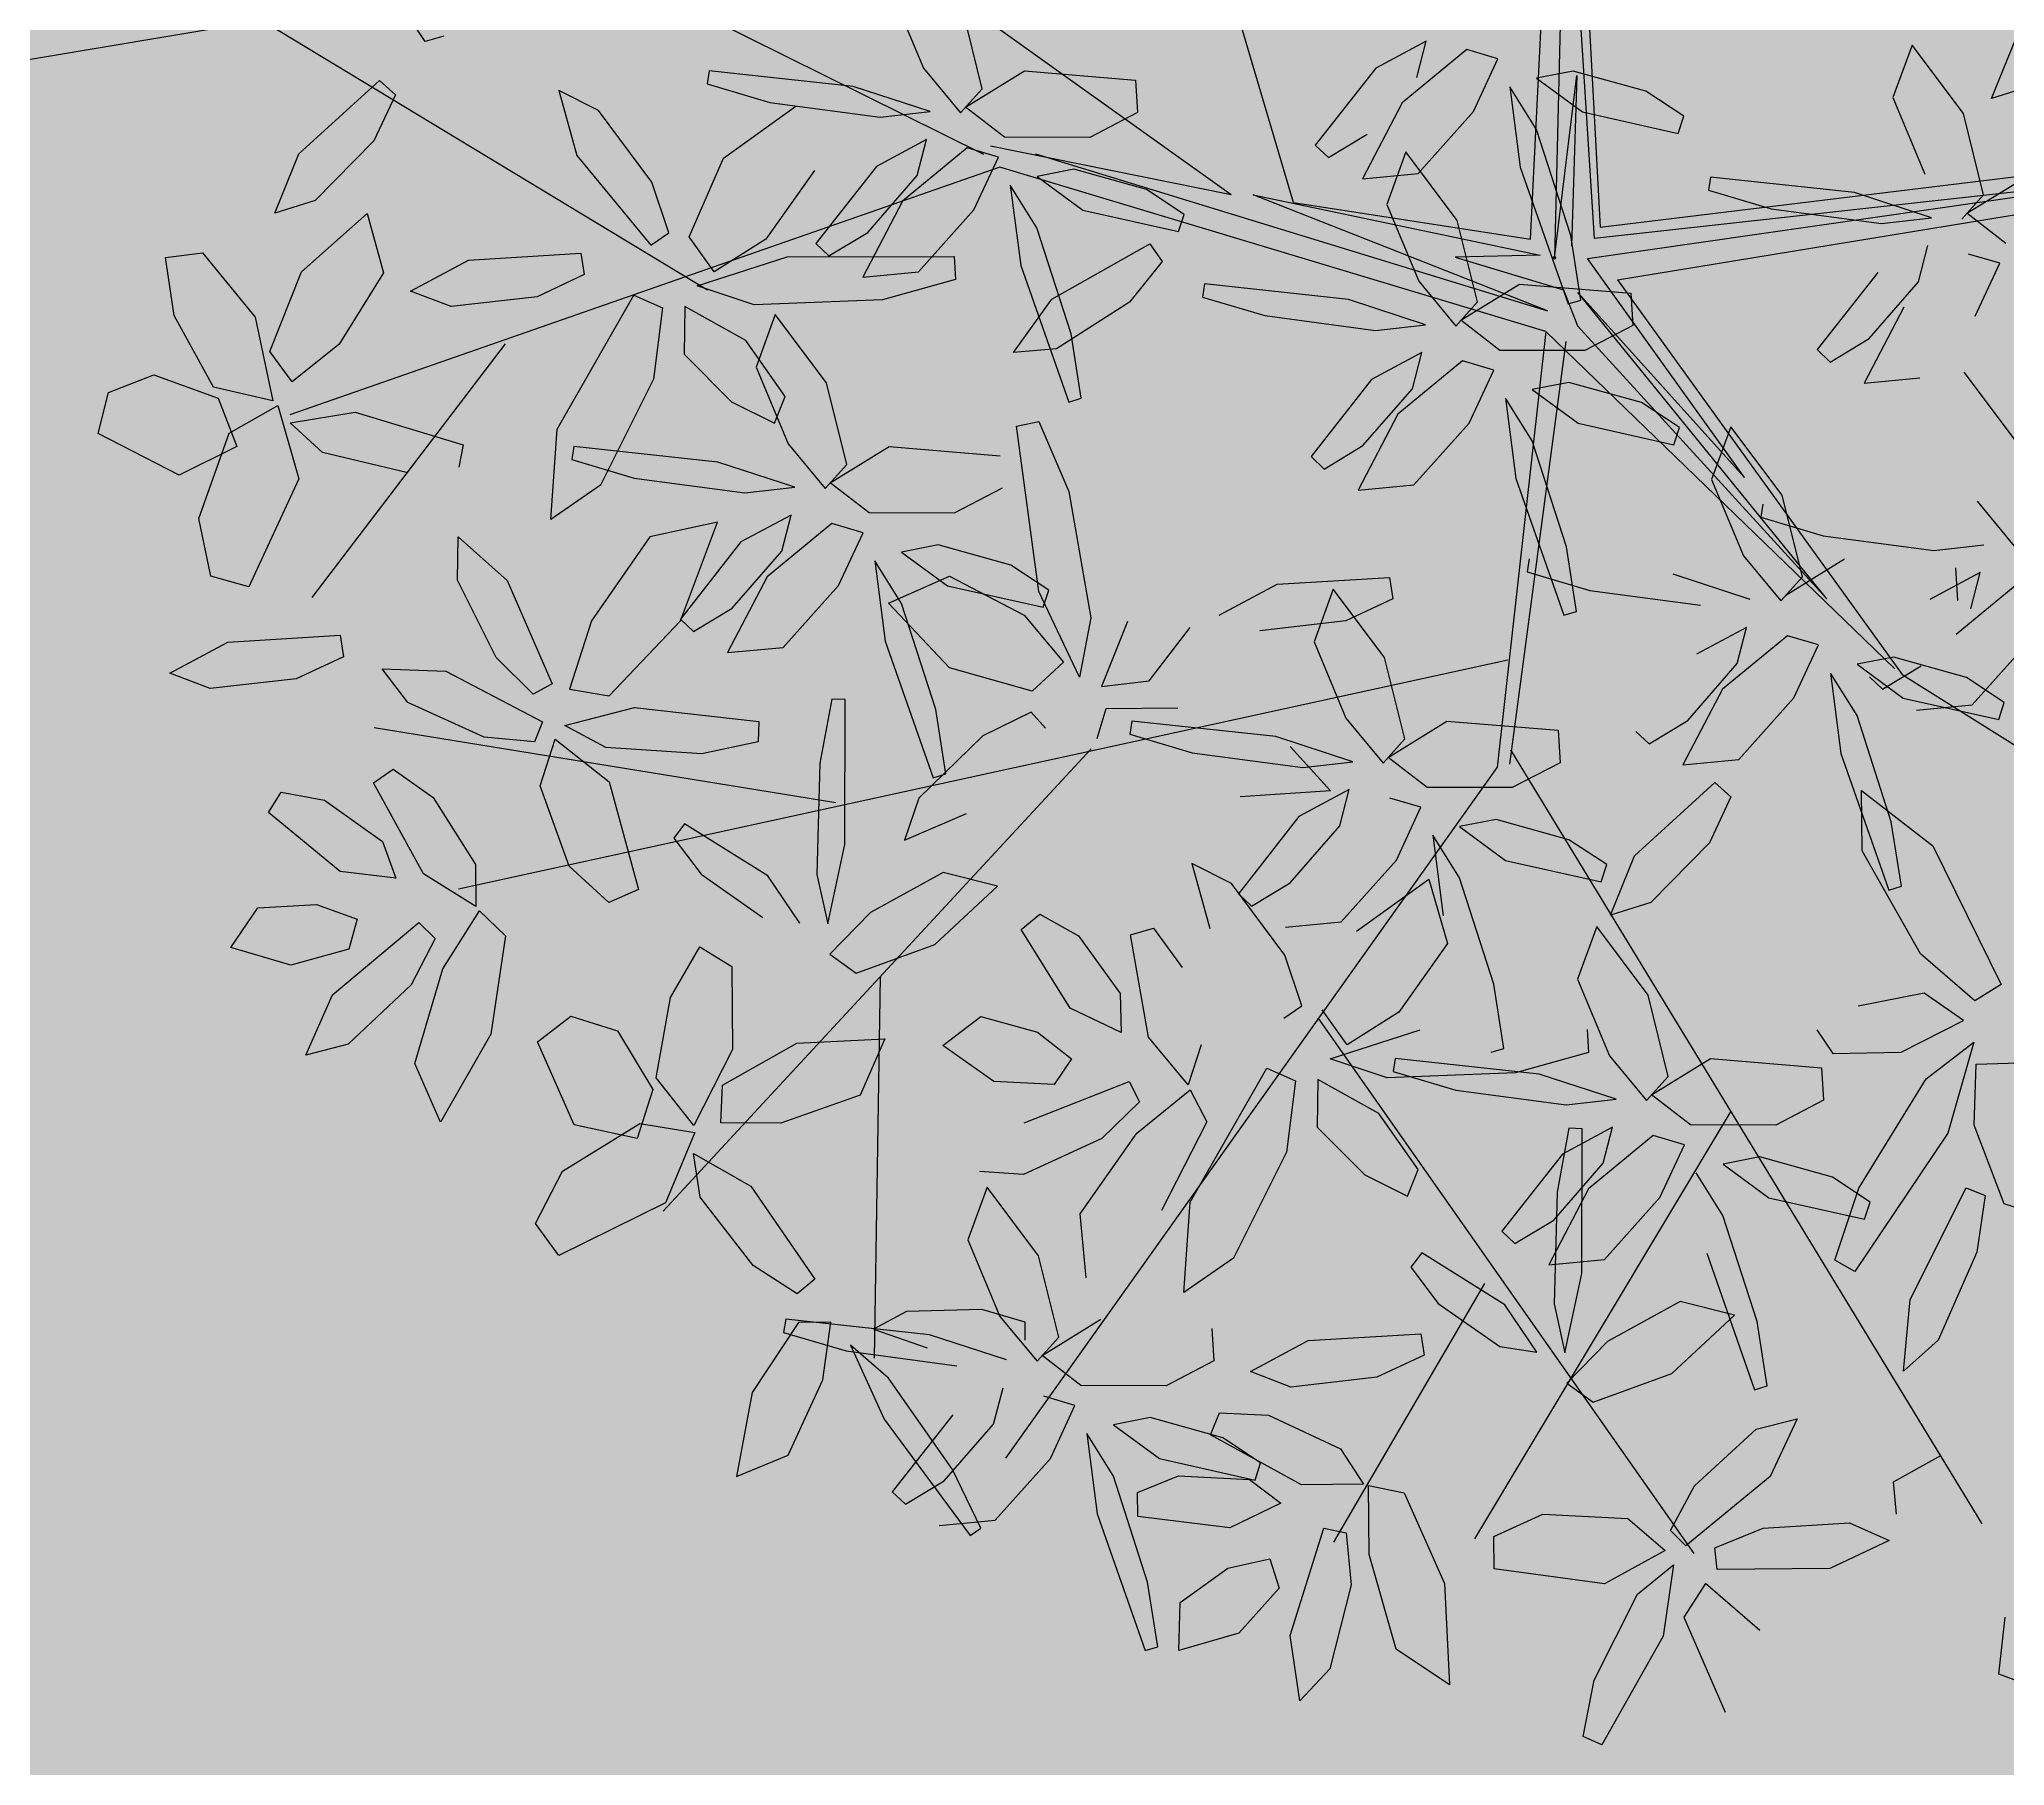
# Model space of a CAD drawing. Header units: inches. Extents: x 218980 to 233865, y 587194 to 599270.
# Drawn here: x 219208.68 to 219215.33, y 587593.42 to 587599.26 of the extents above; entities that cross this region are included whole.
import ezdxf

# ---------------------------------------------------------------- set-up
doc = ezdxf.new("R2010")
doc.units = ezdxf.units.IN
doc.header["$MEASUREMENT"] = 0
doc.linetypes.add('01', pattern=[0])
doc.layers.get('0').update_dxf_attribs({"lineweight": 0})
doc.layers.add('Minor Contour', color=250, linetype='Continuous', lineweight=0)
doc.layers.add('Proposed Urban Design', color=250, linetype='Continuous', lineweight=0)
doc.layers.add('Open Space Within Settlement Passive', color=7, linetype='01', lineweight=0, true_color=0xcbe279)
doc.styles.get("Standard").update_dxf_attribs({"font": 'arial.ttf'})

# ---------------------------------------------------------------- blocks, each defined once
blk = doc.blocks.new('tree2')
at = {"color": 44}
for p, q in [((325197.393, 3048392.9975), (325197.5069, 3048395.2976)), ((325197.5069, 3048395.2976), (325197.6286, 3048393.0376)), ((325196.5911, 3048393.1216), (325195.9579, 3048395.2607)), ((325193.6755, 3048395.0805), (325196.3806, 3048393.1483)), ((325197.5124, 3048394.5345), (325197.4738, 3048392.934)), ((325197.6089, 3048392.9998), (325197.5124, 3048394.5345)), ((325195.5435, 3048393.2831), (325193.4217, 3048394.3377)), ((325194.6093, 3048392.8247), (325193.1144, 3048393.7294)), ((325197.4738, 3048392.934), (325197.5497, 3048393.5508)), ((325197.5497, 3048393.5508), (325197.532, 3048392.9733)), ((325195.566, 3048393.3127), (325196.3806, 3048393.1483)), ((325195.7183, 3048393.2863), (325197.4506, 3048392.7547)), ((325197.6286, 3048393.0376), (325199.5519, 3048393.2718)), ((325195.5982, 3048393.241), (325193.1963, 3048392.4034)), ((325197.4447, 3048392.6847), (325195.5982, 3048393.241)), ((325197.5858, 3048392.9323), (325199.5429, 3048393.2131)), ((325199.5429, 3048393.2131), (325197.6089, 3048392.9998)), ((325196.4555, 3048393.147), (325197.4252, 3048392.9427)), ((325197.4506, 3048392.7547), (325196.4555, 3048393.147)), ((325197.6873, 3048392.8592), (325199.5967, 3048393.1727)), ((325196.5911, 3048393.1216), (325197.393, 3048392.9975)), ((325197.4252, 3048392.9427), (325197.1381, 3048392.9361)), ((325197.1381, 3048392.9361), (325197.5045, 3048392.8256)), ((325198.1165, 3048392.1907), (325197.5858, 3048392.9323)), ((325197.5045, 3048392.8256), (325197.5523, 3048392.7041)), ((325198.3955, 3048391.7812), (325197.5532, 3048392.8168)), ((325197.5532, 3048392.8168), (325198.1165, 3048392.1907)), ((325197.6873, 3048392.8592), (325198.6503, 3048391.525)), ((325197.4447, 3048392.6847), (325197.2803, 3048391.2113)), ((325197.4447, 3048392.6847), (325198.6256, 3048391.5438)), ((325197.5523, 3048392.7041), (325198.3955, 3048391.7812)), ((325193.9249, 3048392.643), (325193.2711, 3048391.7848)), ((325197.512, 3048392.6512), (325197.3225, 3048391.221)), ((325197.3163, 3048391.5736), (325193.7676, 3048390.7982)), ((325198.6503, 3048391.525), (325199.7052, 3048390.8618)), ((325195.0431, 3048391.0902), (325193.4813, 3048391.3439)), ((325195.9072, 3048391.2736), (325194.4594, 3048389.7096)), ((325197.2803, 3048391.2113), (325195.6173, 3048388.8744)), ((325197.3255, 3048391.2705), (325198.9193, 3048388.6524)), ((325195.1933, 3048390.5024), (325195.173, 3048389.2128)), ((325196.6734, 3048390.3632), (325197.9455, 3048388.5517)), ((325198.0709, 3048390.0475), (325197.2038, 3048388.6019)), ((325197.2375, 3048389.4655), (325196.7271, 3048388.5906))]:
    blk.add_line(p, q, dxfattribs=at)
at = {"color": 60}
for p, q in [((325195.2317, 3048393.8348), (325195.3398, 3048393.576)), ((325193.6544, 3048393.6654), (325193.5737, 3048393.7872)), ((325195.5387, 3048393.5058), (325195.4704, 3048393.7813)), ((325193.717, 3048393.6834), (325193.6544, 3048393.6654)), ((325194.6151, 3048393.5663), (325194.6083, 3048393.5221)), ((325195.102, 3048393.5139), (325194.6151, 3048393.5663)), ((325195.3398, 3048393.576), (325195.4655, 3048393.4241)), ((325195.4823, 3048393.4436), (325195.6813, 3048393.5662)), ((325195.6813, 3048393.5662), (325196.0569, 3048393.5352)), ((325193.2272, 3048393.2855), (325193.4994, 3048393.534)), ((325193.5538, 3048393.4851), (325193.4808, 3048393.3303)), ((325193.4994, 3048393.534), (325193.5538, 3048393.4851)), ((325194.1064, 3048393.4997), (325194.1678, 3048393.2798)), ((325194.2407, 3048393.4326), (325194.1064, 3048393.4997)), ((325194.6083, 3048393.5221), (325194.8199, 3048393.4593)), ((325195.3626, 3048393.4287), (325195.102, 3048393.5139)), ((325195.4655, 3048393.4241), (325195.5387, 3048393.5058)), ((325194.4206, 3048393.1903), (325194.2407, 3048393.4326)), ((325194.6634, 3048393.2717), (325194.9078, 3048393.4475)), ((325194.8199, 3048393.4593), (325195.1937, 3048393.4094)), ((325195.1937, 3048393.4094), (325195.3626, 3048393.4287)), ((325195.614, 3048393.3419), (325195.4823, 3048393.4436)), ((325195.9021, 3048393.3415), (325195.614, 3048393.3419)), ((325193.4808, 3048393.3303), (325193.2826, 3048393.1282)), ((325194.1678, 3048393.2798), (325194.418, 3048392.9769)), ((325194.5476, 3048393.005), (325194.6634, 3048393.2717)), ((325195.3503, 3048393.3344), (325195.1804, 3048393.2435)), ((325195.4881, 3048393.3058), (325195.2689, 3048393.1256)), ((325195.3187, 3048393.212), (325195.3503, 3048393.3344)), ((325195.5934, 3048393.2748), (325195.4881, 3048393.3058)), ((325195.5104, 3048393.096), (325195.5934, 3048393.2748)), ((325194.971, 3048393.2299), (325194.8067, 3048392.9975)), ((325195.1804, 3048393.2435), (325194.9756, 3048392.9824)), ((325195.1513, 3048393.0197), (325195.3187, 3048393.212)), ((325195.8481, 3048393.2336), (325195.7239, 3048393.2094)), ((325194.4784, 3048393.0181), (325194.4206, 3048393.1903)), ((325195.7236, 3048393.0359), (325195.6335, 3048393.18)), ((325195.2689, 3048393.1256), (325195.1347, 3048392.8692)), ((325195.3232, 3048392.8871), (325195.5104, 3048393.096)), ((325194.418, 3048392.9769), (325194.4784, 3048393.0181)), ((325194.6315, 3048392.887), (325194.5476, 3048393.005)), ((325195.02, 3048392.9405), (325195.1513, 3048393.0197)), ((325193.8009, 3048392.9265), (325194.1811, 3048392.9495)), ((325194.1811, 3048392.9495), (325194.1924, 3048392.8772)), ((325194.5739, 3048392.8396), (325194.8792, 3048392.9379)), ((325194.8067, 3048392.9975), (325194.6315, 3048392.887)), ((325194.8792, 3048392.9379), (325195.4433, 3048392.9381)), ((325194.9756, 3048392.9824), (325195.02, 3048392.9405)), ((325195.4433, 3048392.9381), (325195.4486, 3048392.861)), ((325193.6051, 3048392.8218), (325193.8009, 3048392.9265)), ((325194.1924, 3048392.8772), (325194.0327, 3048392.8024)), ((325195.1347, 3048392.8692), (325195.3232, 3048392.8871)), ((325194.1004, 3048392.3547), (325194.3603, 3048392.8078)), ((325194.3603, 3048392.8078), (325194.4568, 3048392.7646)), ((325194.7674, 3048392.7754), (325194.5739, 3048392.8396)), ((325195.4486, 3048392.861), (325195.2012, 3048392.792)), ((325194.0327, 3048392.8024), (325193.742, 3048392.7692)), ((325194.4568, 3048392.7646), (325194.427, 3048392.5236)), ((325194.5329, 3048392.77), (325194.5303, 3048392.608)), ((325194.7391, 3048392.6541), (325194.5329, 3048392.77)), ((325195.2012, 3048392.792), (325194.7674, 3048392.7754)), ((325194.8385, 3048392.7422), (325194.7735, 3048392.5644)), ((325195.0123, 3048392.5108), (325194.8385, 3048392.7422)), ((325194.5303, 3048392.608), (325194.691, 3048392.4468)), ((325194.8723, 3048392.4654), (325194.7391, 3048392.6541)), ((325194.7735, 3048392.5644), (325194.8817, 3048392.3055)), ((325194.427, 3048392.5236), (325194.2473, 3048392.165)), ((325194.691, 3048392.4468), (325194.8358, 3048392.3751)), ((325194.8358, 3048392.3751), (325194.8723, 3048392.4654)), ((325194.6439, 3048392.2434), (325194.157, 3048392.2958)), ((325194.9045, 3048392.1582), (325194.6439, 3048392.2434)), ((325194.7356, 3048392.139), (325194.9045, 3048392.1582)), ((325194.8922, 3048392.064), (325194.7223, 3048391.973))]:
    blk.add_line(p, q, dxfattribs=at)
at = {"color": 62}
for p, q in [((325198.9519, 3048393.4727), (325199.0332, 3048393.6725)), ((325197.0398, 3048393.6669), (325196.87, 3048393.5759)), ((325197.1777, 3048393.6383), (325196.9584, 3048393.4581)), ((325197.0082, 3048393.5444), (325197.0398, 3048393.6669)), ((325197.2829, 3048393.6073), (325197.1777, 3048393.6383)), ((325197.1999, 3048393.4285), (325197.2829, 3048393.6073)), ((325198.6835, 3048393.6538), (325198.6185, 3048393.4759)), ((325198.8572, 3048393.4223), (325198.6835, 3048393.6538)), ((325196.87, 3048393.5759), (325196.6652, 3048393.3149)), ((325197.5376, 3048393.566), (325197.4135, 3048393.5419)), ((325197.4135, 3048393.5419), (325197.5686, 3048393.4277)), ((325197.7832, 3048393.4976), (325197.5376, 3048393.566)), ((325196.0569, 3048393.5352), (325196.0638, 3048393.4256)), ((325197.3231, 3048393.5124), (325197.3583, 3048393.2405)), ((325197.4131, 3048393.3683), (325197.3231, 3048393.5124)), ((325197.9112, 3048393.4133), (325197.7832, 3048393.4976)), ((325198.6185, 3048393.4759), (325198.7266, 3048393.2171)), ((325199.0885, 3048393.5153), (325198.9519, 3048393.4727)), ((325196.0638, 3048393.4256), (325195.9021, 3048393.3415)), ((325196.9584, 3048393.4581), (325196.8242, 3048393.2017)), ((325197.0128, 3048393.2195), (325197.1999, 3048393.4285)), ((325197.5686, 3048393.4277), (325197.8924, 3048393.3551)), ((325197.8924, 3048393.3551), (325197.9112, 3048393.4133)), ((325198.9256, 3048393.1469), (325198.8572, 3048393.4223)), ((325196.7096, 3048393.2729), (325196.8408, 3048393.3521)), ((325197.529, 3048393.0094), (325197.4131, 3048393.3683)), ((325193.146, 3048393.0857), (325193.2272, 3048393.2855)), ((325196.6652, 3048393.3149), (325196.7096, 3048393.2729)), ((325196.9716, 3048393.2921), (325196.9066, 3048393.1142)), ((325197.1454, 3048393.0606), (325196.9716, 3048393.2921)), ((325195.7239, 3048393.2094), (325195.8791, 3048393.0952)), ((325196.0937, 3048393.1652), (325195.8481, 3048393.2336)), ((325196.8242, 3048393.2017), (325197.0128, 3048393.2195)), ((325197.3583, 3048393.2405), (325197.5204, 3048392.7785)), ((325198.0019, 3048393.2074), (325197.9952, 3048393.1632)), ((325198.4888, 3048393.155), (325198.0019, 3048393.2074)), ((325198.8691, 3048393.0847), (325199.0681, 3048393.2073)), ((325195.6335, 3048393.18), (325195.6687, 3048392.9081)), ((325196.2216, 3048393.0808), (325196.0937, 3048393.1652)), ((325197.9952, 3048393.1632), (325198.2067, 3048393.1003)), ((325198.7494, 3048393.0698), (325198.4888, 3048393.155)), ((325198.8523, 3048393.0652), (325198.9256, 3048393.1469)), ((325193.2826, 3048393.1282), (325193.146, 3048393.0857)), ((325193.2359, 3048392.8867), (325193.4579, 3048393.084)), ((325193.4579, 3048393.084), (325193.5134, 3048392.8835)), ((325195.8791, 3048393.0952), (325196.2029, 3048393.0227)), ((325196.2029, 3048393.0227), (325196.2216, 3048393.0808)), ((325196.9066, 3048393.1142), (325197.0148, 3048392.8553)), ((325198.2067, 3048393.1003), (325198.5806, 3048393.0505)), ((325199.0008, 3048392.9829), (325198.8691, 3048393.0847)), ((325195.8394, 3048392.6769), (325195.7236, 3048393.0359)), ((325197.2137, 3048392.7852), (325197.1454, 3048393.0606)), ((325197.5632, 3048392.7914), (325197.529, 3048393.0094)), ((325198.5806, 3048393.0505), (325198.7494, 3048393.0698)), ((325192.7757, 3048392.9347), (325192.9013, 3048392.9509)), ((325192.9013, 3048392.9509), (325193.0795, 3048392.7334)), ((325195.7736, 3048392.7938), (325196.1049, 3048392.9816)), ((325196.1049, 3048392.9816), (325196.1469, 3048392.9217)), ((325198.7055, 3048392.8531), (325198.7371, 3048392.9755)), ((325198.9802, 3048392.9159), (325198.875, 3048392.9469)), ((325192.8054, 3048392.739), (325192.7757, 3048392.9347)), ((325193.1294, 3048392.6178), (325193.2359, 3048392.8867)), ((325193.5134, 3048392.8835), (325193.3633, 3048392.6416)), ((325195.6687, 3048392.9081), (325195.8309, 3048392.446)), ((325196.1469, 3048392.9217), (325196.0363, 3048392.7842)), ((325198.8972, 3048392.7371), (325198.9802, 3048392.9159)), ((325193.742, 3048392.7692), (325193.6051, 3048392.8218)), ((325196.2901, 3048392.8456), (325196.2833, 3048392.8015)), ((325196.777, 3048392.7933), (325196.2901, 3048392.8456)), ((325197.0148, 3048392.8553), (325197.1405, 3048392.7035)), ((325197.1573, 3048392.723), (325197.3563, 3048392.8455)), ((325197.3563, 3048392.8455), (325197.7319, 3048392.8146)), ((325197.7319, 3048392.8146), (325197.7388, 3048392.705)), ((325192.9387, 3048392.4968), (325192.8054, 3048392.739)), ((325195.6438, 3048392.6136), (325195.7736, 3048392.7938)), ((325196.0363, 3048392.7842), (325195.7899, 3048392.6266)), ((325196.2833, 3048392.8015), (325196.4948, 3048392.7386)), ((325196.4948, 3048392.7386), (325196.8687, 3048392.6888)), ((325197.0376, 3048392.708), (325196.777, 3048392.7933)), ((325197.1405, 3048392.7035), (325197.2137, 3048392.7852)), ((325197.5204, 3048392.7785), (325197.5632, 3048392.7914)), ((325193.0795, 3048392.7334), (325193.1388, 3048392.4505)), ((325195.8737, 3048392.4589), (325195.8394, 3048392.6769)), ((325196.8687, 3048392.6888), (325197.0376, 3048392.708)), ((325197.289, 3048392.6212), (325197.1573, 3048392.723)), ((325197.7388, 3048392.705), (325197.5771, 3048392.6208)), ((325193.2044, 3048392.515), (325193.1294, 3048392.6178)), ((325193.3633, 3048392.6416), (325193.2044, 3048392.515)), ((325195.7899, 3048392.6266), (325195.6438, 3048392.6136)), ((325197.0253, 3048392.6138), (325196.8554, 3048392.5228)), ((325196.9936, 3048392.4913), (325197.0253, 3048392.6138)), ((325197.5771, 3048392.6208), (325197.289, 3048392.6212)), ((325192.5834, 3048392.4783), (325192.7366, 3048392.5385)), ((325192.7366, 3048392.5385), (325192.9547, 3048392.459)), ((325197.1631, 3048392.5852), (325196.9439, 3048392.4049)), ((325197.2684, 3048392.5542), (325197.1631, 3048392.5852)), ((325197.1854, 3048392.3754), (325197.2684, 3048392.5542)), ((325192.5486, 3048392.3402), (325192.5834, 3048392.4783)), ((325193.1388, 3048392.4505), (325192.9387, 3048392.4968)), ((325195.0806, 3048392.2353), (325195.0123, 3048392.5108)), ((325196.8554, 3048392.5228), (325196.6506, 3048392.2617)), ((325196.8263, 3048392.299), (325196.9936, 3048392.4913)), ((325197.523, 3048392.5129), (325197.3989, 3048392.4888)), ((325197.3989, 3048392.4888), (325197.5541, 3048392.3746)), ((325197.7686, 3048392.4445), (325197.523, 3048392.5129)), ((325192.9547, 3048392.459), (325193.0174, 3048392.2964)), ((325192.9917, 3048392.3415), (325193.1563, 3048392.4344)), ((325193.1563, 3048392.4344), (325193.2276, 3048392.187)), ((325193.1972, 3048392.3761), (325193.4177, 3048392.412)), ((325193.4177, 3048392.412), (325193.7826, 3048392.3021)), ((325195.8309, 3048392.446), (325195.8737, 3048392.4589)), ((325197.3085, 3048392.4593), (325197.3437, 3048392.1874)), ((325197.3985, 3048392.3152), (325197.3085, 3048392.4593)), ((325197.8966, 3048392.3601), (325197.7686, 3048392.4445)), ((325192.822, 3048392.1987), (325192.5486, 3048392.3402)), ((325192.8889, 3048392.052), (325192.9917, 3048392.3415)), ((325193.3072, 3048392.276), (325193.1972, 3048392.3761)), ((325194.0797, 3048392.0491), (325194.1004, 3048392.3547)), ((325195.6548, 3048392.3647), (325195.7305, 3048392.3801)), ((325195.7299, 3048391.8055), (325195.6548, 3048392.3647)), ((325195.7305, 3048392.3801), (325195.8317, 3048392.144)), ((325196.9439, 3048392.4049), (325196.8097, 3048392.1485)), ((325196.9982, 3048392.1664), (325197.1854, 3048392.3754)), ((325197.5541, 3048392.3746), (325197.8779, 3048392.302)), ((325197.8779, 3048392.302), (325197.8966, 3048392.3601)), ((325193.0174, 3048392.2964), (325192.822, 3048392.1987)), ((325193.5917, 3048392.2076), (325193.3072, 3048392.276)), ((325193.7826, 3048392.3021), (325193.7679, 3048392.2263)), ((325194.157, 3048392.2958), (325194.1502, 3048392.2517)), ((325194.8817, 3048392.3055), (325195.0074, 3048392.1536)), ((325195.0242, 3048392.1732), (325195.2232, 3048392.2957)), ((325195.2232, 3048392.2957), (325195.5988, 3048392.2648)), ((325196.695, 3048392.2198), (325196.8263, 3048392.299)), ((325197.5144, 3048391.9562), (325197.3985, 3048392.3152)), ((325194.1502, 3048392.2517), (325194.3617, 3048392.1888)), ((325195.0074, 3048392.1536), (325195.0806, 3048392.2353)), ((325196.6506, 3048392.2617), (325196.695, 3048392.2198)), ((325193.2276, 3048392.187), (325193.0584, 3048391.8214)), ((325194.2473, 3048392.165), (325194.0797, 3048392.0491)), ((325194.3617, 3048392.1888), (325194.7356, 3048392.139)), ((325195.1559, 3048392.0714), (325195.0242, 3048392.1732)), ((325195.6057, 3048392.1551), (325195.444, 3048392.071)), ((325195.8317, 3048392.144), (325195.9058, 3048391.7163)), ((325196.8097, 3048392.1485), (325196.9982, 3048392.1664)), ((325192.9289, 3048391.8569), (325192.8889, 3048392.052)), ((325194.6428, 3048392.0403), (325194.4143, 3048391.9905)), ((325194.5175, 3048391.7063), (325194.6428, 3048392.0403)), ((325195.03, 3048392.0354), (325194.8108, 3048391.8551)), ((325194.8605, 3048391.9415), (325194.8922, 3048392.064)), ((325195.1353, 3048392.0044), (325195.03, 3048392.0354)), ((325195.444, 3048392.071), (325195.1559, 3048392.0714)), ((325193.764, 3048391.8441), (325193.7665, 3048391.9907)), ((325193.7665, 3048391.9907), (325193.932, 3048391.8426)), ((325194.4143, 3048391.9905), (325194.2168, 3048391.7068)), ((325194.7223, 3048391.973), (325194.5175, 3048391.7119)), ((325194.6931, 3048391.7492), (325194.8605, 3048391.9415)), ((325195.0523, 3048391.8256), (325195.1353, 3048392.0044)), ((325195.3899, 3048391.9631), (325195.2658, 3048391.939)), ((325195.6355, 3048391.8947), (325195.3899, 3048391.9631)), ((325195.1754, 3048391.9095), (325195.2106, 3048391.6376)), ((325195.2654, 3048391.7654), (325195.1754, 3048391.9095)), ((325195.2658, 3048391.939), (325195.421, 3048391.8248)), ((325195.7635, 3048391.8103), (325195.6355, 3048391.8947)), ((325197.389, 3048391.916), (325197.3822, 3048391.8719)), ((325193.0584, 3048391.8214), (325192.9289, 3048391.8569)), ((325193.8947, 3048391.5823), (325193.764, 3048391.8441)), ((325193.932, 3048391.8426), (325194.0838, 3048391.4933)), ((325194.8108, 3048391.8551), (325194.6766, 3048391.5987)), ((325194.8651, 3048391.6166), (325195.0523, 3048391.8256)), ((325195.221, 3048391.7663), (325195.4283, 3048391.8578)), ((325195.421, 3048391.8248), (325195.7448, 3048391.7522)), ((325195.4283, 3048391.8578), (325195.6804, 3048391.7257)), ((325195.7448, 3048391.7522), (325195.7635, 3048391.8103)), ((325196.3404, 3048391.7256), (325196.5362, 3048391.8303)), ((325196.5362, 3048391.8303), (325196.9164, 3048391.8533)), ((325196.7258, 3048391.8136), (325196.6608, 3048391.6358)), ((325196.8995, 3048391.5822), (325196.7258, 3048391.8136)), ((325196.9164, 3048391.8533), (325196.9277, 3048391.781)), ((325194.5619, 3048391.67), (325194.6931, 3048391.7492)), ((325195.4277, 3048391.5474), (325195.221, 3048391.7663)), ((325195.3813, 3048391.4064), (325195.2654, 3048391.7654)), ((325196.9277, 3048391.781), (325196.768, 3048391.7062)), ((325194.2168, 3048391.7068), (325194.1424, 3048391.4754)), ((325194.2762, 3048391.453), (325194.5175, 3048391.7063)), ((325194.5175, 3048391.7119), (325194.5619, 3048391.67)), ((325196.768, 3048391.7062), (325196.4773, 3048391.673)), ((325192.7906, 3048391.5297), (325192.9864, 3048391.6344)), ((325192.9864, 3048391.6344), (325193.3666, 3048391.6574)), ((325193.3666, 3048391.6574), (325193.3779, 3048391.5851)), ((325194.6766, 3048391.5987), (325194.8651, 3048391.6166)), ((325195.2106, 3048391.6376), (325195.3728, 3048391.1756)), ((325196.6608, 3048391.6358), (325196.7689, 3048391.3769)), ((325193.3779, 3048391.5851), (325193.2182, 3048391.5103)), ((325193.5089, 3048391.5436), (325193.7244, 3048391.5357)), ((325193.5957, 3048391.4298), (325193.5089, 3048391.5436)), ((325194.0198, 3048391.4579), (325193.8947, 3048391.5823)), ((325195.7074, 3048391.4679), (325195.4277, 3048391.5474)), ((325196.9679, 3048391.3067), (325196.8995, 3048391.5822)), ((325192.9275, 3048391.4771), (325192.7906, 3048391.5297)), ((325193.2182, 3048391.5103), (325192.9275, 3048391.4771)), ((325194.0838, 3048391.4933), (325194.0198, 3048391.4579)), ((325194.1424, 3048391.4754), (325194.2762, 3048391.453)), ((325194.1268, 3048391.3518), (325194.3621, 3048391.4133)), ((325194.3621, 3048391.4133), (325194.7824, 3048391.3655)), ((325195.03, 3048391.4418), (325194.9897, 3048391.2248)), ((325195.0746, 3048391.4397), (325195.03, 3048391.4418)), ((325195.0738, 3048390.9501), (325195.0746, 3048391.4397)), ((325194.2658, 3048391.2783), (325194.1268, 3048391.3518)), ((325194.7824, 3048391.3655), (325194.7802, 3048391.2965)), ((325195.4156, 3048391.1884), (325195.3813, 3048391.4064)), ((325196.7689, 3048391.3769), (325196.8946, 3048391.225)), ((325196.9114, 3048391.2445), (325197.1104, 3048391.3671)), ((325194.5903, 3048391.2562), (325194.2658, 3048391.2783)), ((325194.7802, 3048391.2965), (325194.5903, 3048391.2562)), ((325195.5406, 3048391.3175), (325195.3243, 3048391.107)), ((325196.8946, 3048391.225), (325196.9679, 3048391.3067)), ((325194.9897, 3048391.2248), (325194.9796, 3048390.8478)), ((325195.3728, 3048391.1756), (325195.4156, 3048391.1884)), ((325193.1239, 3048391.0582), (325193.1672, 3048391.1271)), ((325193.1672, 3048391.1271), (325193.3143, 3048391.0993)), ((325195.3243, 3048391.107), (325195.2756, 3048390.965)), ((325194.8131, 3048390.8435), (325194.5319, 3048391.0197)), ((325195.0165, 3048390.6819), (325195.0738, 3048390.9501)), ((325194.9796, 3048390.8478), (325195.0165, 3048390.6819)), ((325192.9969, 3048390.6016), (325193.0882, 3048390.7356))]:
    blk.add_line(p, q, dxfattribs=at)
at = {"color": 64}
for p, q in [((325198.5673, 3048392.8845), (325198.3625, 3048392.6235)), ((325198.5381, 3048392.6608), (325198.7055, 3048392.8531)), ((325198.6557, 3048392.7667), (325198.5215, 3048392.5103)), ((325198.3625, 3048392.6235), (325198.4069, 3048392.5816)), ((325198.4069, 3048392.5816), (325198.5381, 3048392.6608)), ((325199.0339, 3048392.3161), (325198.8601, 3048392.5476)), ((325198.5215, 3048392.5103), (325198.71, 3048392.5281)), ((325198.0705, 3048392.3625), (325198.0055, 3048392.1846)), ((325198.2442, 3048392.131), (325198.0705, 3048392.3625)), ((325197.3437, 3048392.1874), (325197.5059, 3048391.7254)), ((325198.0055, 3048392.1846), (325198.1136, 3048391.9257)), ((325198.1786, 3048392.1011), (325198.1718, 3048392.057)), ((325198.3126, 3048391.8556), (325198.2442, 3048392.131)), ((325198.9033, 3048392.1108), (325199.029, 3048391.959)), ((325198.1718, 3048392.057), (325198.3833, 3048391.9941)), ((325197.5487, 3048391.7382), (325197.5144, 3048391.9562)), ((325198.3833, 3048391.9941), (325198.7572, 3048391.9443)), ((325198.7572, 3048391.9443), (325198.9261, 3048391.9635)), ((325198.1136, 3048391.9257), (325198.2393, 3048391.7739)), ((325198.2562, 3048391.7934), (325198.4551, 3048391.9159)), ((325198.8308, 3048391.885), (325198.8377, 3048391.7754)), ((325197.3822, 3048391.8719), (325197.5937, 3048391.809)), ((325197.5937, 3048391.809), (325197.9676, 3048391.7592)), ((325198.1364, 3048391.7784), (325197.8758, 3048391.8637)), ((325198.2393, 3048391.7739), (325198.3126, 3048391.8556)), ((325198.9138, 3048391.8693), (325198.7439, 3048391.7783)), ((325199.0516, 3048391.8407), (325198.8324, 3048391.6604)), ((325198.8822, 3048391.7468), (325198.9138, 3048391.8693)), ((325195.8678, 3048391.516), (325195.7299, 3048391.8055)), ((325195.6804, 3048391.7257), (325195.8132, 3048391.5668)), ((325195.9058, 3048391.7163), (325195.8678, 3048391.516)), ((325196.0297, 3048391.7044), (325195.9423, 3048391.4846)), ((325196.1032, 3048391.5035), (325196.2416, 3048391.6842)), ((325197.5059, 3048391.7254), (325197.5487, 3048391.7382)), ((325198.1241, 3048391.6842), (325197.9543, 3048391.5932)), ((325198.0925, 3048391.5617), (325198.1241, 3048391.6842)), ((325198.262, 3048391.6556), (325198.0427, 3048391.4754)), ((325198.3672, 3048391.6246), (325198.262, 3048391.6556)), ((325198.2842, 3048391.4458), (325198.3672, 3048391.6246)), ((325198.8867, 3048391.4219), (325199.0739, 3048391.6309)), ((325195.8132, 3048391.5668), (325195.7074, 3048391.4679)), ((325197.9251, 3048391.3694), (325198.0925, 3048391.5617)), ((325198.6219, 3048391.5833), (325198.4978, 3048391.5592)), ((325198.4978, 3048391.5592), (325198.653, 3048391.445)), ((325198.5835, 3048391.4753), (325198.7148, 3048391.5545)), ((325198.8675, 3048391.5149), (325198.6219, 3048391.5833)), ((325193.7244, 3048391.5357), (325194.0512, 3048391.3651)), ((325195.9423, 3048391.4846), (325196.1032, 3048391.5035)), ((325198.0427, 3048391.4754), (325197.9085, 3048391.219)), ((325198.4074, 3048391.5297), (325198.4426, 3048391.2578)), ((325198.4974, 3048391.3856), (325198.4074, 3048391.5297)), ((325198.5391, 3048391.5172), (325198.5835, 3048391.4753)), ((325198.9955, 3048391.4306), (325198.8675, 3048391.5149)), ((325193.8534, 3048391.3128), (325193.5957, 3048391.4298)), ((325195.9277, 3048391.3085), (325195.9577, 3048391.4099)), ((325195.9577, 3048391.4099), (325196.2005, 3048391.4123)), ((325198.0971, 3048391.2368), (325198.2842, 3048391.4458)), ((325198.653, 3048391.445), (325198.9767, 3048391.3724)), ((325198.6982, 3048391.404), (325198.8867, 3048391.4219)), ((325198.9767, 3048391.3724), (325198.9955, 3048391.4306)), ((325194.0512, 3048391.3651), (325194.0238, 3048391.2972)), ((325195.7035, 3048391.3977), (325195.5406, 3048391.3175)), ((325195.7524, 3048391.3432), (325195.7035, 3048391.3977)), ((325196.0442, 3048391.3672), (325196.0375, 3048391.323)), ((325196.5311, 3048391.3148), (325196.0442, 3048391.3672)), ((325197.1104, 3048391.3671), (325197.4861, 3048391.3361)), ((325197.7939, 3048391.2902), (325197.9251, 3048391.3694)), ((325194.0238, 3048391.2972), (325193.8534, 3048391.3128)), ((325194.043, 3048391.1478), (325194.0935, 3048391.3064)), ((325194.0935, 3048391.3064), (325194.2768, 3048391.1614)), ((325196.0375, 3048391.323), (325196.249, 3048391.2602)), ((325196.7917, 3048391.2296), (325196.5311, 3048391.3148)), ((325196.5798, 3048391.2818), (325196.7169, 3048391.1311)), ((325197.4861, 3048391.3361), (325197.4929, 3048391.2265)), ((325197.7495, 3048391.3322), (325197.7939, 3048391.2902)), ((325196.249, 3048391.2602), (325196.6229, 3048391.2103)), ((325196.6229, 3048391.2103), (325196.7917, 3048391.2296)), ((325197.0431, 3048391.1428), (325196.9114, 3048391.2445)), ((325197.4929, 3048391.2265), (325197.3312, 3048391.1424)), ((325197.9085, 3048391.219), (325198.0971, 3048391.2368)), ((325193.4799, 3048391.158), (325193.5464, 3048391.205)), ((325193.6482, 3048390.8501), (325193.4799, 3048391.158)), ((325193.5464, 3048391.205), (325193.6809, 3048391.1093)), ((325194.1413, 3048390.877), (325194.043, 3048391.1478)), ((325194.2768, 3048391.1614), (325194.3764, 3048390.7979)), ((325197.3312, 3048391.1424), (325197.0431, 3048391.1428)), ((325197.7445, 3048390.9111), (325198.0167, 3048391.1596)), ((325198.0167, 3048391.1596), (325198.0711, 3048391.1107)), ((325193.3143, 3048391.0993), (325193.5104, 3048390.9598)), ((325193.6809, 3048391.1093), (325193.8249, 3048390.8819)), ((325196.7169, 3048391.1311), (325196.4113, 3048391.1111)), ((325196.7794, 3048391.1353), (325196.6096, 3048391.0444)), ((325196.7478, 3048391.0129), (325196.7794, 3048391.1353)), ((325197.0225, 3048391.0758), (325196.9172, 3048391.1067)), ((325196.9395, 3048390.8969), (325197.0225, 3048391.0758)), ((325198.0711, 3048391.1107), (325197.9981, 3048390.9559)), ((325193.3663, 3048390.8582), (325193.1239, 3048391.0582)), ((325194.5319, 3048391.0197), (325194.4949, 3048390.9711)), ((325195.2756, 3048390.965), (325195.4855, 3048391.055)), ((325196.6096, 3048391.0444), (325196.4048, 3048390.7833)), ((325196.5804, 3048390.8206), (325196.7478, 3048391.0129)), ((325197.2772, 3048391.0345), (325197.153, 3048391.0103)), ((325197.153, 3048391.0103), (325197.3082, 3048390.8962)), ((325197.5228, 3048390.9661), (325197.2772, 3048391.0345)), ((325193.5104, 3048390.9598), (325193.5555, 3048390.8354)), ((325194.4949, 3048390.9711), (325194.5875, 3048390.849)), ((325197.0627, 3048390.9809), (325197.0978, 3048390.709)), ((325197.1527, 3048390.8368), (325197.0627, 3048390.9809)), ((325197.6507, 3048390.8817), (325197.5228, 3048390.9661)), ((325197.9981, 3048390.9559), (325197.7999, 3048390.7539)), ((325193.8249, 3048390.8819), (325193.8259, 3048390.7396)), ((325194.2758, 3048390.7539), (325194.1413, 3048390.877)), ((325196.2475, 3048390.8852), (325196.3089, 3048390.6653)), ((325196.3818, 3048390.8181), (325196.2475, 3048390.8852)), ((325196.7523, 3048390.688), (325196.9395, 3048390.8969)), ((325197.3082, 3048390.8962), (325197.632, 3048390.8236)), ((325197.632, 3048390.8236), (325197.6507, 3048390.8817)), ((325197.6633, 3048390.7113), (325197.7445, 3048390.9111)), ((325193.5555, 3048390.8354), (325193.3663, 3048390.8582)), ((325193.8259, 3048390.7396), (325193.6482, 3048390.8501)), ((325194.5875, 3048390.849), (325194.7964, 3048390.7028)), ((325194.9215, 3048390.6842), (325194.8131, 3048390.8435)), ((325195.4066, 3048390.8549), (325195.1606, 3048390.7201)), ((325195.5904, 3048390.809), (325195.4066, 3048390.8549)), ((325196.5617, 3048390.5758), (325196.3818, 3048390.8181)), ((325196.4492, 3048390.7414), (325196.5804, 3048390.8206)), ((325196.8045, 3048390.6572), (325197.0489, 3048390.833)), ((325197.0489, 3048390.833), (325197.1121, 3048390.6154)), ((325197.2686, 3048390.4778), (325197.1527, 3048390.8368)), ((325193.0882, 3048390.7356), (325193.287, 3048390.7469)), ((325193.287, 3048390.7469), (325193.424, 3048390.6971)), ((325194.3764, 3048390.7979), (325194.2758, 3048390.7539)), ((325195.3785, 3048390.6119), (325195.5904, 3048390.809)), ((325196.4048, 3048390.7833), (325196.4492, 3048390.7414)), ((325197.7999, 3048390.7539), (325197.6633, 3048390.7113)), ((325193.3412, 3048390.4413), (325193.6333, 3048390.6861)), ((325193.424, 3048390.6971), (325193.3962, 3048390.5963)), ((325193.6333, 3048390.6861), (325193.6886, 3048390.6322)), ((325193.7142, 3048390.5289), (325193.8384, 3048390.7258)), ((325193.8384, 3048390.7258), (325193.9262, 3048390.6412)), ((325195.1606, 3048390.7201), (325195.0228, 3048390.5791)), ((325195.6702, 3048390.6623), (325195.7332, 3048390.7139)), ((325195.7332, 3048390.7139), (325195.8637, 3048390.6408)), ((325196.5638, 3048390.6701), (325196.7523, 3048390.688)), ((325193.6886, 3048390.6322), (325193.6075, 3048390.4746)), ((325193.9262, 3048390.6412), (325193.8762, 3048390.3082)), ((325195.1118, 3048390.5149), (325195.3785, 3048390.6119)), ((325195.8365, 3048390.3957), (325195.6702, 3048390.6623)), ((325195.8637, 3048390.6408), (325196.0054, 3048390.4463)), ((325196.0395, 3048390.6439), (325196.1174, 3048390.6673)), ((325196.1013, 3048390.2985), (325196.0395, 3048390.6439)), ((325196.1174, 3048390.6673), (325196.2146, 3048390.5339)), ((325197.1121, 3048390.6154), (325196.9478, 3048390.383)), ((325197.6169, 3048390.6721), (325197.5519, 3048390.4943)), ((325197.7906, 3048390.4407), (325197.6169, 3048390.6721)), ((325193.1998, 3048390.542), (325192.9969, 3048390.6016)), ((325193.3962, 3048390.5963), (325193.1998, 3048390.542)), ((325194.4839, 3048390.4327), (325194.5834, 3048390.6039)), ((325194.5834, 3048390.6039), (325194.6915, 3048390.5377)), ((325195.0228, 3048390.5791), (325195.1118, 3048390.5149)), ((325196.6195, 3048390.4036), (325196.5617, 3048390.5758)), ((325193.619, 3048390.2094), (325193.7142, 3048390.5289)), ((325194.6915, 3048390.5377), (325194.6941, 3048390.2566)), ((325197.3028, 3048390.2598), (325197.2686, 3048390.4778)), ((325197.5519, 3048390.4943), (325197.66, 3048390.2354)), ((325193.2502, 3048390.2373), (325193.3412, 3048390.4413)), ((325193.6075, 3048390.4746), (325193.3942, 3048390.2744)), ((325194.4361, 3048390.1604), (325194.4839, 3048390.4327)), ((325196.0054, 3048390.4463), (325196.0087, 3048390.314)), ((325194.034, 3048390.2828), (325194.1476, 3048390.3687)), ((325194.1476, 3048390.3687), (325194.3047, 3048390.3196)), ((325195.4048, 3048390.2697), (325195.5339, 3048390.3677)), ((325195.5339, 3048390.3677), (325195.726, 3048390.3153)), ((325196.0087, 3048390.314), (325195.8365, 3048390.3957)), ((325196.5591, 3048390.3624), (325196.6195, 3048390.4036)), ((325196.7726, 3048390.2725), (325196.6887, 3048390.3905)), ((325196.9478, 3048390.383), (325196.7726, 3048390.2725)), ((325193.8762, 3048390.3082), (325193.7065, 3048390.0109)), ((325194.1583, 3048390.0012), (325194.034, 3048390.2828)), ((325194.3047, 3048390.3196), (325194.4249, 3048390.1209)), ((325194.6605, 3048390.1353), (325194.912, 3048390.2781)), ((325194.912, 3048390.2781), (325195.2086, 3048390.2928)), ((325195.2086, 3048390.2928), (325195.1262, 3048390.1017)), ((325195.726, 3048390.3153), (325195.8401, 3048390.2247)), ((325196.2347, 3048390.1373), (325196.1013, 3048390.2985)), ((325196.715, 3048390.2251), (325197.0203, 3048390.3234)), ((325197.5844, 3048390.3235), (325197.5897, 3048390.2465)), ((325193.3942, 3048390.2744), (325193.2502, 3048390.2373)), ((325194.6941, 3048390.2566), (325194.5629, 3048389.999)), ((325195.5782, 3048390.1487), (325195.4048, 3048390.2697)), ((325195.8401, 3048390.2247), (325195.7817, 3048390.1379)), ((325196.2789, 3048390.2726), (325196.2347, 3048390.1373)), ((325196.9085, 3048390.1609), (325196.715, 3048390.2251)), ((325196.9354, 3048390.2257), (325196.9286, 3048390.1816)), ((325197.4222, 3048390.1733), (325196.9354, 3048390.2257)), ((325197.26, 3048390.2469), (325197.3028, 3048390.2598)), ((325197.5897, 3048390.2465), (325197.3423, 3048390.1775)), ((325193.7065, 3048390.0109), (325193.619, 3048390.2094)), ((325194.5629, 3048389.999), (325194.4361, 3048390.1604)), ((325195.7817, 3048390.1379), (325195.5782, 3048390.1487)), ((325195.6804, 3048390.0084), (325196.0351, 3048390.1478)), ((325196.0351, 3048390.1478), (325196.0704, 3048390.0791)), ((325196.2415, 3048389.7402), (325196.5014, 3048390.1933)), ((325197.3423, 3048390.1775), (325196.9085, 3048390.1609)), ((325196.9286, 3048390.1816), (325197.1401, 3048390.1187)), ((325194.4249, 3048390.1209), (325194.3718, 3048389.9549)), ((325194.6545, 3048390.0082), (325194.6605, 3048390.1353)), ((325195.1262, 3048390.1017), (325194.8577, 3048390.0073)), ((325196.0704, 3048390.0791), (325195.9435, 3048389.9554)), ((325196.0619, 3048389.973), (325196.2422, 3048390.1203)), ((325196.2422, 3048390.1203), (325196.2986, 3048390.0121)), ((325197.1401, 3048390.1187), (325197.514, 3048390.0689)), ((325196.2986, 3048390.0121), (325196.1454, 3048389.7123)), ((325194.1186, 3048389.845), (325194.38, 3048390.0062)), ((325194.3718, 3048389.9549), (325194.1583, 3048390.0012)), ((325194.38, 3048390.0062), (325194.5666, 3048389.9755)), ((325194.5666, 3048389.9755), (325194.4671, 3048389.7379)), ((325194.8577, 3048390.0073), (325194.6545, 3048390.0082)), ((325195.9435, 3048389.9554), (325195.6777, 3048389.8332)), ((325195.8701, 3048389.7003), (325196.0619, 3048389.973)), ((325194.5619, 3048389.9044), (325194.7562, 3048389.7942)), ((325194.5849, 3048389.7575), (325194.5619, 3048389.9044)), ((325194.0275, 3048389.6679), (325194.1186, 3048389.845)), ((325195.6777, 3048389.8332), (325195.5293, 3048389.8437)), ((325195.5552, 3048389.7903), (325195.4902, 3048389.6124)), ((325195.7289, 3048389.5589), (325195.5552, 3048389.7903)), ((325194.4671, 3048389.7379), (325194.1061, 3048389.5591)), ((325194.1061, 3048389.5591), (325194.0275, 3048389.6679))]:
    blk.add_line(p, q, dxfattribs=at)
at = {"color": 66}
for p, q in [((325198.6133, 3048391.0267), (325198.4974, 3048391.3856)), ((325198.4426, 3048391.2578), (325198.6047, 3048390.7958)), ((325198.5122, 3048391.1326), (325198.7542, 3048390.945)), ((325198.5149, 3048390.9288), (325198.5122, 3048391.1326)), ((325198.6475, 3048390.8087), (325198.6133, 3048391.0267)), ((325198.7542, 3048390.945), (325198.9854, 3048390.4766)), ((325198.7123, 3048390.5797), (325198.5149, 3048390.9288)), ((325198.6047, 3048390.7958), (325198.6475, 3048390.8087)), ((325198.8957, 3048390.4205), (325198.7123, 3048390.5797)), ((325197.859, 3048390.1652), (325197.7906, 3048390.4407)), ((325198.7248, 3048390.4469), (325198.5013, 3048390.4034)), ((325198.8578, 3048390.3544), (325198.7248, 3048390.4469)), ((325198.9854, 3048390.4766), (325198.8957, 3048390.4205)), ((325198.6466, 3048390.2478), (325198.8578, 3048390.3544)), ((325198.361, 3048390.3232), (325198.4157, 3048390.2426)), ((325198.7314, 3048390.1567), (325198.8927, 3048390.2815)), ((325197.66, 3048390.2354), (325197.7857, 3048390.0835)), ((325197.8026, 3048390.103), (325198.0015, 3048390.2256)), ((325198.0015, 3048390.2256), (325198.3772, 3048390.1947)), ((325198.4157, 3048390.2426), (325198.6466, 3048390.2478)), ((325196.5014, 3048390.1933), (325196.5979, 3048390.1501)), ((325196.5979, 3048390.1501), (325196.568, 3048389.9091)), ((325196.674, 3048390.1555), (325196.6714, 3048389.9935)), ((325196.8802, 3048390.0396), (325196.674, 3048390.1555)), ((325197.6828, 3048390.0881), (325197.4222, 3048390.1733)), ((325197.7857, 3048390.0835), (325197.859, 3048390.1652)), ((325198.3772, 3048390.1947), (325198.3841, 3048390.085)), ((325198.5033, 3048389.7874), (325198.7314, 3048390.1567)), ((325197.514, 3048390.0689), (325197.6828, 3048390.0881)), ((325197.9342, 3048390.0013), (325197.8026, 3048390.103)), ((325198.3841, 3048390.085), (325198.2223, 3048390.0009)), ((325197.0133, 3048389.8509), (325196.8802, 3048390.0396)), ((325196.6714, 3048389.9935), (325196.8321, 3048389.8323)), ((325197.5229, 3048389.9907), (325197.4827, 3048389.7737)), ((325197.6705, 3048389.9939), (325197.5007, 3048389.9029)), ((325197.5676, 3048389.9886), (325197.5229, 3048389.9907)), ((325197.5668, 3048389.4989), (325197.5676, 3048389.9886)), ((325197.8084, 3048389.9652), (325197.5891, 3048389.785)), ((325197.6389, 3048389.8714), (325197.6705, 3048389.9939)), ((325197.9136, 3048389.9343), (325197.8084, 3048389.9652)), ((325198.2223, 3048390.0009), (325197.9342, 3048390.0013)), ((325196.568, 3048389.9091), (325196.3884, 3048389.5505)), ((325197.5007, 3048389.9029), (325197.2959, 3048389.6418)), ((325197.8306, 3048389.7555), (325197.9136, 3048389.9343)), ((325198.1683, 3048389.893), (325198.0442, 3048389.8688)), ((325198.4139, 3048389.8246), (325198.1683, 3048389.893)), ((325196.8321, 3048389.8323), (325196.9769, 3048389.7606)), ((325196.9769, 3048389.7606), (325197.0133, 3048389.8509)), ((325197.4715, 3048389.6791), (325197.6389, 3048389.8714)), ((325198.5419, 3048389.7402), (325198.4139, 3048389.8246)), ((325194.7637, 3048389.5259), (325194.5849, 3048389.7575)), ((325194.7562, 3048389.7942), (325194.9718, 3048389.48)), ((325197.5891, 3048389.785), (325197.4549, 3048389.5286)), ((325197.4827, 3048389.7737), (325197.4726, 3048389.3967)), ((325197.6435, 3048389.5465), (325197.8306, 3048389.7555)), ((325196.2208, 3048389.4346), (325196.2415, 3048389.7402)), ((325198.5231, 3048389.6821), (325198.5419, 3048389.7402)), ((325197.2959, 3048389.6418), (325197.3403, 3048389.5999)), ((325197.3403, 3048389.5999), (325197.4715, 3048389.6791)), ((325195.4902, 3048389.6124), (325195.5983, 3048389.3536)), ((325196.3884, 3048389.5505), (325196.2208, 3048389.4346)), ((325197.0249, 3048389.5685), (325196.9879, 3048389.52)), ((325197.3061, 3048389.3924), (325197.0249, 3048389.5685)), ((325194.9128, 3048389.4301), (325194.7637, 3048389.5259)), ((325196.9879, 3048389.52), (325197.0805, 3048389.3978)), ((325197.4549, 3048389.5286), (325197.6435, 3048389.5465)), ((325197.5095, 3048389.2308), (325197.5668, 3048389.4989)), ((325194.9718, 3048389.48), (325194.9128, 3048389.4301)), ((325195.2822, 3048389.3701), (325195.1707, 3048389.3106)), ((325195.5371, 3048389.3769), (325195.2822, 3048389.3701)), ((325195.6842, 3048389.3338), (325195.5371, 3048389.3769)), ((325197.0805, 3048389.3978), (325197.2894, 3048389.2516)), ((325197.4145, 3048389.2331), (325197.3061, 3048389.3924)), ((325197.4726, 3048389.3967), (325197.5095, 3048389.2308)), ((325194.917, 3048389.3334), (325194.7603, 3048389.0967)), ((325194.8737, 3048389.3439), (325194.8669, 3048389.2997)), ((325194.8669, 3048389.2997), (325195.0784, 3048389.2368)), ((325195.3605, 3048389.2915), (325194.8737, 3048389.3439)), ((325195.0267, 3048389.3347), (325194.917, 3048389.3334)), ((325194.9999, 3048389.1394), (325195.0267, 3048389.3347)), ((325195.1707, 3048389.3106), (325195.3526, 3048389.247)), ((325196.3155, 3048389.3128), (325196.3224, 3048389.2032)), ((325196.6413, 3048389.2719), (325197.0215, 3048389.2949)), ((325197.0215, 3048389.2949), (325197.0328, 3048389.2226)), ((325195.0784, 3048389.2368), (325195.4523, 3048389.187)), ((325195.0929, 3048389.2559), (325195.2064, 3048389.0063)), ((325195.2213, 3048389.1445), (325195.0929, 3048389.2559)), ((325196.4455, 3048389.1671), (325196.6413, 3048389.2719)), ((325197.0328, 3048389.2226), (325196.8731, 3048389.1478)), ((325197.2894, 3048389.2516), (325197.4145, 3048389.2331)), ((325197.6536, 3048389.269), (325197.5158, 3048389.128)), ((325196.5824, 3048389.1146), (325196.4455, 3048389.1671)), ((325194.7603, 3048389.0967), (325194.7074, 3048388.8122)), ((325194.8824, 3048388.8847), (325194.9999, 3048389.1394)), ((325196.8731, 3048389.1478), (325196.5824, 3048389.1146)), ((325195.439, 3048389.021), (325195.2342, 3048388.76)), ((325196.5064, 3048389.0199), (325196.7501, 3048388.9058)), ((325194.7074, 3048388.8122), (325194.8824, 3048388.8847)), ((325196.7501, 3048388.9058), (325196.8276, 3048388.7863)), ((325196.8456, 3048388.7815), (325196.9652, 3048388.7574))]:
    blk.add_line(p, q, dxfattribs=at)
at = {"color": 68}
for p, q in [((325198.8927, 3048390.2815), (325198.804, 3048389.9733)), ((325198.8939, 3048390.0002), (325198.8999, 3048390.2073)), ((325198.8999, 3048390.2073), (325199.0446, 3048390.2111)), ((325198.804, 3048389.9733), (325198.4895, 3048389.505)), ((325198.9951, 3048389.7342), (325198.8939, 3048390.0002)), ((325198.0438, 3048389.6953), (325197.9538, 3048389.8394)), ((325198.0442, 3048389.8688), (325198.1994, 3048389.7547)), ((325198.1994, 3048389.7547), (325198.5231, 3048389.6821)), ((325198.4226, 3048389.5436), (325198.5033, 3048389.7874)), ((325198.6773, 3048389.4103), (325198.8662, 3048389.7889)), ((325198.8662, 3048389.7889), (325198.9303, 3048389.7631)), ((325198.9303, 3048389.7631), (325198.9032, 3048389.5709)), ((325195.8901, 3048389.4842), (325195.8701, 3048389.7003)), ((325198.1597, 3048389.3363), (325198.0438, 3048389.6953)), ((325199.211, 3048389.6654), (325198.9951, 3048389.7342)), ((325195.7973, 3048389.2834), (325195.7289, 3048389.5589)), ((325197.989, 3048389.5675), (325198.1511, 3048389.1054)), ((325198.9032, 3048389.5709), (325198.7713, 3048389.2736)), ((325198.4895, 3048389.505), (325198.4226, 3048389.5436)), ((325195.5983, 3048389.3536), (325195.724, 3048389.2017)), ((325197.8996, 3048389.4038), (325197.6536, 3048389.269)), ((325197.8715, 3048389.1608), (325198.0833, 3048389.3579)), ((325198.0833, 3048389.3579), (325197.8996, 3048389.4038)), ((325198.6545, 3048389.1682), (325198.6773, 3048389.4103)), ((325195.6211, 3048389.2063), (325195.3605, 3048389.2915)), ((325195.6834, 3048389.2728), (325195.6842, 3048389.3338)), ((325195.724, 3048389.2017), (325195.7973, 3048389.2834)), ((325195.7409, 3048389.2212), (325195.9398, 3048389.3438)), ((325198.1939, 3048389.1183), (325198.1597, 3048389.3363)), ((325195.8725, 3048389.1194), (325195.7409, 3048389.2212)), ((325198.7713, 3048389.2736), (325198.6545, 3048389.1682)), ((325196.3224, 3048389.2032), (325196.1606, 3048389.1191)), ((325197.6048, 3048389.0637), (325197.8715, 3048389.1608)), ((325195.4375, 3048388.8355), (325195.2213, 3048389.1445)), ((325195.5772, 3048388.9896), (325195.6088, 3048389.112)), ((325195.8519, 3048389.0524), (325195.7467, 3048389.0834)), ((325196.1606, 3048389.1191), (325195.8725, 3048389.1194)), ((325197.5158, 3048389.128), (325197.6048, 3048389.0637)), ((325198.1511, 3048389.1054), (325198.1939, 3048389.1183)), ((325195.7689, 3048388.8736), (325195.8519, 3048389.0524)), ((325196.3108, 3048388.9527), (325196.3415, 3048389.028)), ((325196.3415, 3048389.028), (325196.5064, 3048389.0199)), ((325195.2064, 3048389.0063), (325195.4972, 3048388.6123)), ((325195.4098, 3048388.7973), (325195.5772, 3048388.9896)), ((325195.8921, 3048388.9576), (325195.9273, 3048388.6856)), ((325195.9821, 3048388.8134), (325195.8921, 3048388.9576)), ((325196.1066, 3048389.0112), (325195.9825, 3048388.987)), ((325195.9825, 3048388.987), (325196.1377, 3048388.8728)), ((325196.3522, 3048388.9428), (325196.1066, 3048389.0112)), ((325196.6184, 3048388.7838), (325196.3108, 3048388.9527)), ((325197.9478, 3048388.7802), (325198.1562, 3048388.9718)), ((325198.1562, 3048388.9718), (325198.2948, 3048389.0073)), ((325198.2948, 3048389.0073), (325198.2034, 3048388.8119)), ((325196.4802, 3048388.8584), (325196.3522, 3048388.9428)), ((325198.6212, 3048388.7941), (325198.7805, 3048388.8827)), ((325195.5343, 3048388.6372), (325195.4375, 3048388.8355)), ((325195.5818, 3048388.6646), (325195.7689, 3048388.8736)), ((325196.1377, 3048388.8728), (325196.4614, 3048388.8003)), ((325196.4614, 3048388.8003), (325196.4802, 3048388.8584)), ((325195.2342, 3048388.76), (325195.2786, 3048388.7181)), ((325195.2786, 3048388.7181), (325195.4098, 3048388.7973)), ((325196.098, 3048388.4545), (325195.9821, 3048388.8134)), ((325196.0639, 3048388.7583), (325196.2028, 3048388.814)), ((325196.0645, 3048388.677), (325196.0639, 3048388.7583)), ((325196.2028, 3048388.814), (325196.4431, 3048388.8021)), ((325196.4431, 3048388.8021), (325196.5482, 3048388.7215)), ((325196.8276, 3048388.7863), (325196.6184, 3048388.7838)), ((325196.8469, 3048388.5487), (325196.8456, 3048388.7815)), ((325196.9652, 3048388.7574), (325197.1022, 3048388.4499)), ((325197.867, 3048388.6294), (325197.9478, 3048388.7802)), ((325198.2034, 3048388.8119), (325197.9188, 3048388.5777)), ((325198.6312, 3048388.6847), (325198.6212, 3048388.7941)), ((325195.9273, 3048388.6856), (325196.0895, 3048388.2236)), ((325196.5482, 3048388.7215), (325196.3764, 3048388.6389)), ((325197.2684, 3048388.6095), (325197.4342, 3048388.6852)), ((325197.4342, 3048388.6852), (325197.7219, 3048388.67)), ((325195.3932, 3048388.6468), (325195.5818, 3048388.6646)), ((325195.4972, 3048388.6123), (325195.5343, 3048388.6372)), ((325196.3764, 3048388.6389), (325196.0645, 3048388.677)), ((325196.5797, 3048388.2741), (325196.6941, 3048388.6376)), ((325196.6941, 3048388.6376), (325196.7697, 3048388.622)), ((325196.7697, 3048388.622), (325196.7862, 3048388.4455)), ((325197.7219, 3048388.67), (325197.8482, 3048388.5616)), ((325197.9188, 3048388.5777), (325197.867, 3048388.6294)), ((325198.0165, 3048388.5704), (325198.1798, 3048388.637)), ((325198.1798, 3048388.637), (325198.4718, 3048388.6552)), ((325198.4718, 3048388.6552), (325198.6058, 3048388.5956)), ((325197.2696, 3048388.4997), (325197.2684, 3048388.6095)), ((325197.8482, 3048388.5616), (325197.6432, 3048388.4495)), ((325198.0241, 3048388.4976), (325198.0165, 3048388.5704)), ((325198.6058, 3048388.5956), (325198.4049, 3048388.5011)), ((325196.2081, 3048388.3858), (325196.3696, 3048388.5024)), ((325196.3696, 3048388.5024), (325196.5117, 3048388.5342)), ((325196.5117, 3048388.5342), (325196.5426, 3048388.4343)), ((325196.9386, 3048388.2282), (325196.8469, 3048388.5487)), ((325197.6432, 3048388.4495), (325197.2696, 3048388.4997)), ((325197.755, 3048388.414), (325197.8771, 3048388.5133)), ((325197.8771, 3048388.5133), (325197.8418, 3048388.2726)), ((325198.4049, 3048388.5011), (325198.0241, 3048388.4976)), ((325196.1322, 3048388.2365), (325196.098, 3048388.4545)), ((325196.5426, 3048388.4343), (325196.4063, 3048388.2828)), ((325196.7862, 3048388.4455), (325196.7143, 3048388.1619)), ((325197.1022, 3048388.4499), (325197.1193, 3048388.108)), ((325197.9847, 3048388.4507), (325197.9119, 3048388.3362)), ((325198.1687, 3048388.2918), (325197.9847, 3048388.4507)), ((325196.2032, 3048388.2238), (325196.2081, 3048388.3858)), ((325197.6081, 3048388.1238), (325197.755, 3048388.414)), ((325197.9119, 3048388.3362), (325198.0509, 3048388.0152)), ((325198.9766, 3048388.144), (325198.9984, 3048388.3369)), ((325196.0895, 3048388.2236), (325196.1322, 3048388.2365)), ((325196.4063, 3048388.2828), (325196.2032, 3048388.2238)), ((325196.6129, 3048388.0531), (325196.5797, 3048388.2741)), ((325197.1193, 3048388.108), (325196.9386, 3048388.2282)), ((325197.8418, 3048388.2726), (325197.6338, 3048387.9043)), ((325196.7143, 3048388.1619), (325196.6129, 3048388.0531)), ((325197.5711, 3048387.9333), (325197.6081, 3048388.1238)), ((325199.0414, 3048388.1201), (325198.9766, 3048388.144)), ((325197.6338, 3048387.9043), (325197.5711, 3048387.9333))]:
    blk.add_line(p, q, dxfattribs=at)
blk.add_circle((325197.4738, 3048392.934), 0.00415)
for s in ['P. de Arq. Enrique Guerrero Hernández.', 'P. de Arq. Adrian A. Romero Arguelles.', 'P. de Arq. Francisco Espitia Ramos.', 'P. de Arq. Hugo Suárez Ramírez.']:
    blk.add_text(s, height=1.6e-15, rotation=322.70218).set_placement((325197.4738, 3048392.934))

msp = doc.modelspace()

# ---------------------------------------------------------------- hatches: boundary and pattern name
at = {"layer": 'Open Space Within Settlement Passive'}
h = msp.add_hatch(color=256, dxfattribs=at)
h.dxf.hatch_style = 1
h.paths.add_polyline_path([(219227.801, 587581.2161), (219239.8861, 587570.7454), (219233.4092, 587576.7108), (219231.4336, 587578.5304), (219231.8784, 587580.9772), (219233.8804, 587583.4239), (219236.1047, 587585.2033), (219242.5553, 587588.7622), (219249.6733, 587594.3229), (219250.3406, 587596.7697), (219250.1182, 587600.7734), (219247.6714, 587605.6668), (219238.9964, 587615.6762), (219234.3252, 587619.9023), (219228.7643, 587620.1248), (219224.3156, 587618.3453), (219218.5323, 587613.6743), (219209.19, 587602.108), (219198.958, 587589.6519), (219190.283, 587578.308), (219186.724, 587565.1847), (219186.9464, 587553.8407), (219193.3971, 587551.6165), (219196.2887, 587552.2837), (219201.2582, 587551.6212), (219218.7675, 587579.8348, -0.462066)])

# ---------------------------------------------------------------- linework, layer by layer
at = {"layer": 'Minor Contour'}
msp.add_lwpolyline([(219179.5495, 587589.5728), (219179.55, 587589.573), (219186.281, 587594.163), (219193.378, 587596.63), (219209.743, 587599.372), (219218.046, 587599.412), (219232.17, 587597.774)], dxfattribs=at)

# ---------------------------------------------------------------- block references
at = {"layer": 'Proposed Urban Design'}
msp.add_blockref('tree2', (-105983.6663, -2460794.4168), dxfattribs=at)

doc.saveas('drawing.dxf')
